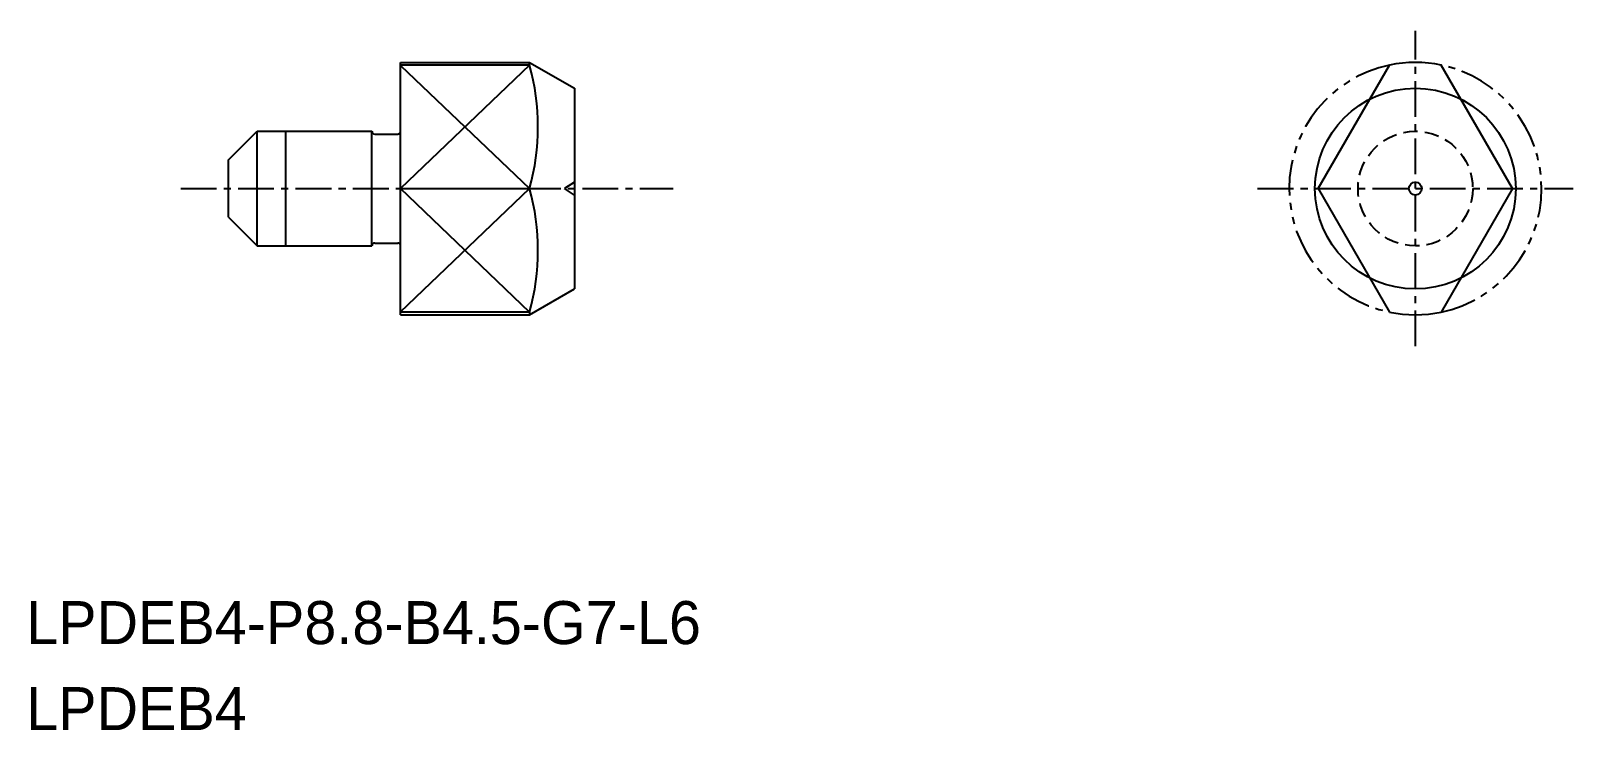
# Model space of a CAD drawing. Extents: x -1869.2 to -1815.5, y -503.1 to -478.7.
import ezdxf

# ---------------------------------------------------------------- set-up
doc = ezdxf.new("R2010")
doc.units = 0
for name, pattern in [('CENTER', [2, 1.25, -0.25, 0.25, -0.25]), ('DASHED', [0.75, 0.5, -0.25]), ('PHANTOM', [2.5, 1.25, -0.25, 0.25, -0.25, 0.25, -0.25])]:
    doc.linetypes.add(name, pattern=pattern)
doc.layers.get('0').update_dxf_attribs({"linetype": 'CONTINUOUS'})
doc.layers.add('CENTER', color=1, linetype='CENTER')

msp = doc.modelspace()

# ---------------------------------------------------------------- linework, layer by layer
for p, q in [((-1856.357, -488.578), (-1856.357, -479.778)), ((-1856.357, -479.778), (-1851.857, -479.778)), ((-1851.857, -479.872), (-1856.357, -479.872)), ((-1851.857, -479.872), (-1851.857, -479.778)), ((-1851.857, -479.778), (-1850.298, -480.678)), ((-1850.298, -480.678), (-1850.298, -487.678)), ((-1862.357, -483.178), (-1861.357, -482.178)), ((-1861.357, -482.178), (-1857.357, -482.178)), ((-1861.357, -486.178), (-1861.357, -482.178)), ((-1860.357, -486.178), (-1860.357, -482.178)), ((-1857.357, -486.178), (-1857.357, -482.178)), ((-1857.257, -482.278), (-1856.457, -482.278)), ((-1862.357, -485.178), (-1862.357, -483.178)), ((-1856.357, -484.101), (-1856.357, -484.101)), ((-1862.357, -485.178), (-1861.357, -486.178)), ((-1857.257, -486.078), (-1856.457, -486.078)), ((-1861.357, -486.178), (-1857.357, -486.178)), ((-1856.357, -486.178), (-1856.357, -486.178)), ((-1851.857, -488.578), (-1850.298, -487.678)), ((-1851.857, -488.485), (-1856.357, -488.485)), ((-1856.357, -488.578), (-1851.857, -488.578)), ((-1851.857, -488.485), (-1851.857, -488.578))]:
    msp.add_line(p, q)
at = {"color": 3, "linetype": 'CONTINUOUS'}
for p, q in [((-1851.857, -479.872), (-1856.357, -484.178)), ((-1856.357, -479.883), (-1851.857, -484.178)), ((-1851.857, -488.485), (-1856.357, -484.178)), ((-1856.357, -488.474), (-1851.857, -484.178))]:
    msp.add_line(p, q, dxfattribs=at)
at = {"color": 7, "linetype": 'CONTINUOUS'}
for p, q in [((-1824.363, -484.178), (-1821.877, -479.872)), ((-1817.59, -484.178), (-1820.077, -479.872)), ((-1856.357, -484.178), (-1851.857, -484.178)), ((-1824.363, -484.178), (-1821.877, -488.485)), ((-1817.59, -484.178), (-1820.077, -488.485))]:
    msp.add_line(p, q, dxfattribs=at)
at = {"color": 3}
for p in [(-1850.298, -483.954), (-1850.298, -484.403)]:
    msp.add_line(p, (-1850.645, -484.178), dxfattribs=at)
for radius in [3.5, 0.225]:
    msp.add_circle((-1820.977, -484.178), radius)
at = {"color": 3, "linetype": 'DASHED'}
msp.add_circle((-1820.977, -484.178), 2, dxfattribs=at)
at = {"color": 7, "linetype": 'CONTINUOUS'}
for centre in [(-1859.686, -482.025), (-1859.686, -486.332)]:
    msp.add_arc(centre, 8.12, 344.6213, 15.3787, dxfattribs=at)
at = {"color": 3, "linetype": 'PHANTOM'}
for start, end in [(101.8029, 258.1971), (281.8029, 78.1971)]:
    msp.add_arc((-1820.977, -484.178), 4.4, start, end, dxfattribs=at)
for centre, radius, start, end in [((-1820.977, -484.178), 4.4, 78.1971, 101.8029), ((-1857.257, -482.178), 0.1, 180, 270), ((-1856.457, -482.178), 0.1, 270, 0), ((-1857.257, -486.178), 0.1, 90, 180), ((-1856.457, -486.178), 0.1, 0, 90), ((-1820.977, -484.178), 4.4, 258.1971, 281.8029)]:
    msp.add_arc(centre, radius, start, end)
at = {"layer": 'CENTER', "color": 1, "linetype": 'CENTER'}
for p, q in [((-1820.977, -489.678), (-1820.977, -478.678)), ((-1864.02, -484.178), (-1846.857, -484.178)), ((-1826.477, -484.178), (-1815.477, -484.178))]:
    msp.add_line(p, q, dxfattribs=at)

# ---------------------------------------------------------------- texts
for s, p in [('LPDEB4-P8.8-B4.5-G7-L6  ', (-1869.411, -500.061)), ('LPDEB4', (-1869.411, -503.061))]:
    msp.add_text(s, height=1.5).set_placement(p)

doc.saveas('drawing.dxf')
